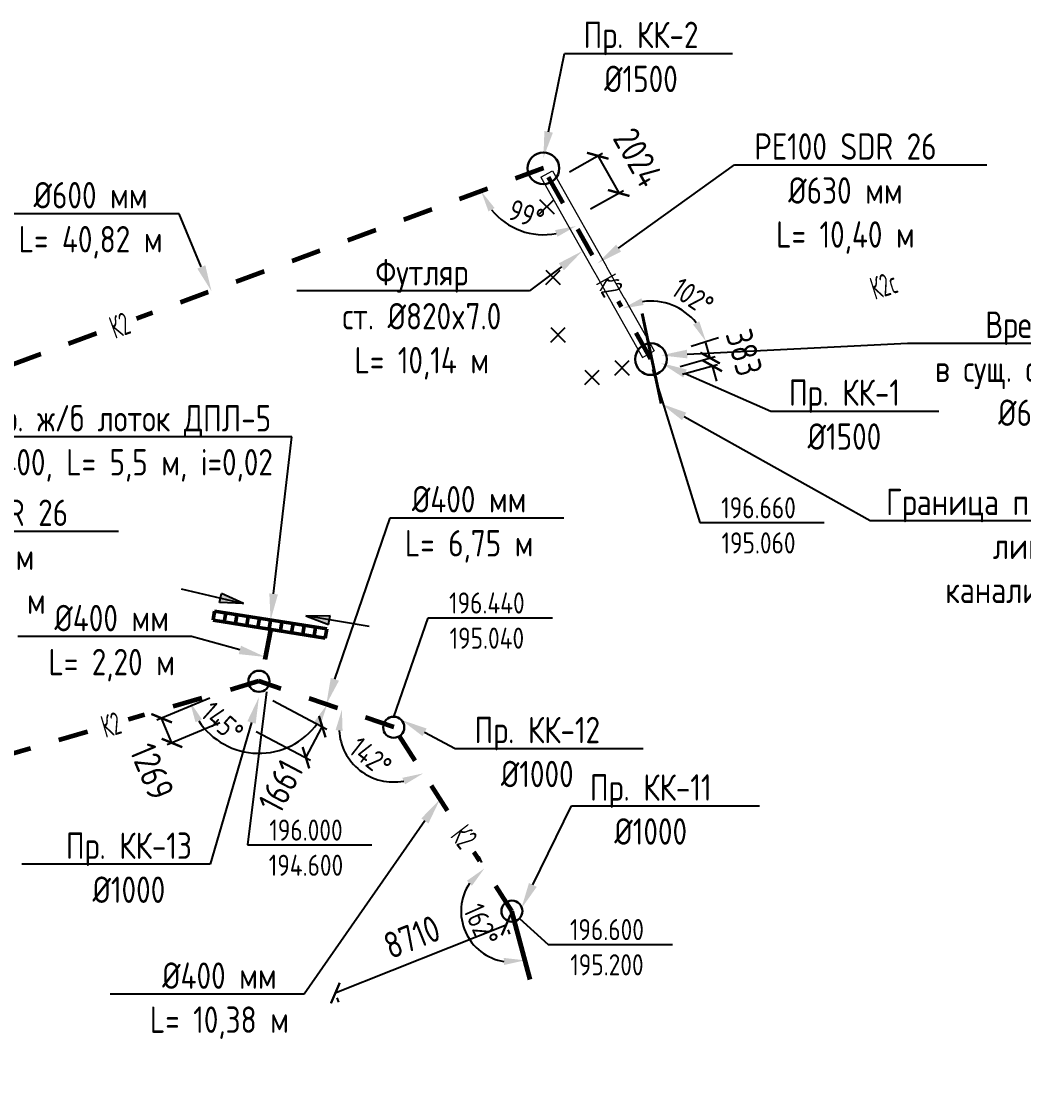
# Model space of a CAD drawing. Header units: millimetres. Extents: x 39361852 to 44659708, y 23030680 to 23754735.
# Drawn here: x 41971735 to 42019216, y 23563158 to 23614124 of the extents above; entities that cross this region are included whole.
import ezdxf
from ezdxf import colors
from ezdxf.entities.mleader import LeaderData, LeaderLine
from ezdxf.math import Vec2, Vec3

# ---------------------------------------------------------------- set-up
doc = ezdxf.new("R2010")
doc.units = ezdxf.units.MM
doc.linetypes.add('Штриховая', pattern=[2822.222233, 1411.111116, -1411.111116])
for name, color, linetype, lineweight in [('В1', 140, 'Continuous', 40), ('ВК_Текст', 7, 'Continuous', 25), ('Колодца К2', 30, 'Continuous', 30), ('Лотки К2', 30, 'Continuous', 30), ('Труба К2', 7, 'Continuous', 60)]:
    doc.layers.add(name, color=color, linetype=linetype, lineweight=lineweight)
doc.layers.add('Выноски', color=7, linetype='Continuous')
doc.styles.add('GOST 2.304', font='GOST_0.TTF')
doc.styles.add('GOST_100', font='cs_gost2304.shx', dxfattribs={"width": 0.7, "height": 300})
doc.styles.get("Standard").update_dxf_attribs({"font": 'arial.ttf'})
doc.dimstyles.new('ISO-25', dxfattribs={"dimtxt": 2.5, "dimasz": 2.5, "dimexe": 1.25, "dimexo": 0.625, "dimtad": 1, "dimtxsty": 'Standard', "dimcen": 2.5, "dimadec": 0, "dimazin": 0, "dimtfac": 1, "dimtmove": 0, "dimatfit": 3, "dimfxl": 1, "dimarcsym": 0})
doc.dimstyles.new('STANDARD$0', dxfattribs={"dimscale": 100, "dimtxt": 2.5, "dimasz": 1, "dimexe": 0.5, "dimexo": 2, "dimgap": 1, "dimtad": 1, "dimdec": 0, "dimzin": 0, "dimdsep": 46, "dimtxsty": 'Standard', "dimblk1": 'OBLIQUE', "dimblk2": 'OBLIQUE', "dimsah": 1, "dimcen": 2, "dimadec": 0, "dimazin": 0, "dimtfac": 1, "dimtdec": 4, "dimtofl": 0, "dimtmove": 2, "dimatfit": 3, "dimldrblk": 'OBLIQUE', "dimfxl": 1, "dimtolj": 1, "dimtzin": 0, "dimarcsym": 0})

# ---------------------------------------------------------------- blocks, each defined once
blk = doc.blocks.new('_None')
blk = doc.blocks.new('*D12')
at = {"color": 0, "lineweight": -2, "transparency": 16777216}
for p, q in [((41993545, 23574294), (41993418, 23574580)), ((41995207, 23571109), (41995756, 23569049))]:
    blk.add_line(p, q, dxfattribs=at)
blk.add_arc((41994974, 23571981), 2410, 146.6886, 260.9826, dxfattribs=at)
at = {"color": 0, "transparency": 16777216}
for points in [[(41992843, 23573423), (41993077, 23573186), (41993671, 23574008)], [(41994588, 23569768), (41994605, 23569435), (41995595, 23569653)]]:
    blk.add_solid(points, dxfattribs=at)
at = {"color": 0, "transparency": 16777216, "insert": (41993514, 23571336), "char_height": 1000, "attachment_point": 5, "rotation": 293.8356, "style": 'GOST 2.304'}
blk.add_mtext('162°', dxfattribs=at)
blk = doc.blocks.new('*D13')
at = {"color": 0, "lineweight": -2, "transparency": 16777216}
blk.add_arc((41989373, 23580694), 2593, 183.4004, 280.5035, dxfattribs=at)
at = {"color": 0, "transparency": 16777216}
for points in [[(41986619, 23580562), (41986949, 23580518), (41986918, 23581531)], [(41989784, 23578299), (41989907, 23577989), (41990775, 23578512)]]:
    blk.add_solid(points, dxfattribs=at)
at = {"color": 0, "transparency": 16777216, "insert": (41988276, 23579292), "char_height": 1000, "attachment_point": 5, "rotation": 321.952, "style": 'GOST 2.304'}
blk.add_mtext('142°', dxfattribs=at)
blk = doc.blocks.new('*D14')
at = {"color": 0, "lineweight": -2, "transparency": 16777216}
blk.add_line((41979422, 23581795), (41979132, 23581680), dxfattribs=at)
blk.add_arc((41982986, 23582872), 3412, 213.2297, 324.3133, dxfattribs=at)
at = {"color": 0, "transparency": 16777216}
for points in [[(41979981, 23580932), (41980284, 23581072), (41979713, 23581910)], [(41985609, 23580958), (41985906, 23580805), (41986216, 23581771)]]:
    blk.add_solid(points, dxfattribs=at)
at = {"color": 0, "transparency": 16777216, "insert": (41981253, 23580935), "char_height": 1000, "attachment_point": 5, "rotation": 318.1681, "style": 'GOST 2.304'}
blk.add_mtext('145°', dxfattribs=at)
blk = doc.blocks.new('*D15')
at = {"color": 0, "lineweight": -2, "transparency": 16777216}
for start, end in [(14.7226, 104.9344), (133.6074, 162.2804), (317.3766, 346.0496)]:
    blk.add_arc((42010481, 23513843), 2019, start, end, dxfattribs=at)
at = {"color": 0, "transparency": 16777216}
for points in [[(42009007, 23515450), (42009169, 23515160), (42009960, 23515794)], [(42012274, 23513355), (42012607, 23513357), (42012434, 23514356)]]:
    blk.add_solid(points, dxfattribs=at)
at = {"color": 0, "transparency": 16777216, "insert": (42011904, 23516292), "char_height": 1000, "attachment_point": 5, "rotation": 329.8285, "style": 'GOST 2.304'}
blk.add_mtext('90°', dxfattribs=at)
blk = doc.blocks.new('*D16')
at = {"color": 0, "lineweight": -2, "transparency": 16777216}
blk.add_arc((41996467, 23607173), 3146, 218.5859, 281.1543, dxfattribs=at)
at = {"color": 0, "transparency": 16777216}
for points in [[(41993863, 23605129), (41994153, 23605293), (41993517, 23606082)], [(41997018, 23604243), (41997134, 23603930), (41998014, 23604434)]]:
    blk.add_solid(points, dxfattribs=at)
at = {"color": 0, "transparency": 16777216, "insert": (41995665, 23604983), "char_height": 1000, "attachment_point": 5, "rotation": 339.8701, "style": 'GOST 2.304'}
blk.add_mtext('99°', dxfattribs=at)
blk = doc.blocks.new('_ArchTick')
at = {"color": 0, "linetype": 'ByBlock', "const_width": 0.15}
blk.add_lwpolyline([(-0.5, -0.5), (0.5, 0.5)], dxfattribs=at)
blk = doc.blocks.new('*D19')
at = {"color": 0, "lineweight": -2, "transparency": 16777216}
for p, q in [((41994698, 23571326), (41986606, 23568103)), ((41994869, 23570897), (41994790, 23571094)), ((41986777, 23567674), (41986699, 23567870))]:
    blk.add_line(p, q, dxfattribs=at)
at = {"color": 0, "lineweight": -2, "transparency": 16777216, "xscale": 750.0000000000001, "yscale": 750.0000000000001, "zscale": 750.0000000000001}
for p, rotation in [((41994698, 23571326), 21.72009858707675), ((41986606, 23568103), 201.7200985870768)]:
    blk.add_blockref('_ArchTick', p, dxfattribs=dict(at, rotation=rotation))
at = {"color": 0, "transparency": 16777216, "insert": (41990236, 23570760), "char_height": 1250, "attachment_point": 5, "rotation": 21.7201, "style": 'GOST 2.304'}
blk.add_mtext('\\A1;8710', dxfattribs=at)
blk = doc.blocks.new('_Oblique')
at = {"color": 0, "linetype": 'ByBlock', "lineweight": -2}
blk.add_line((-0.5, -0.5), (0.5, 0.5), dxfattribs=at)
blk = doc.blocks.new('*D20')
at = {"color": 0, "lineweight": -2, "transparency": 16777216}
for p, q in [((41983637, 23581963), (41986209, 23580605)), ((41985212, 23579253), (41985987, 23580722)), ((41982862, 23580494), (41985433, 23579137))]:
    blk.add_line(p, q, dxfattribs=at)
at = {"color": 0, "lineweight": -2, "transparency": 16777216, "xscale": 750.0000000000001, "yscale": 750.0000000000001, "zscale": 750.0000000000001}
for p, rotation in [((41985987, 23580722), 62.1636806041117), ((41985212, 23579253), 242.1636806041117)]:
    blk.add_blockref('_ArchTick', p, dxfattribs=dict(at, rotation=rotation))
at = {"color": 0, "transparency": 16777216, "insert": (41984015, 23577897), "char_height": 1250, "attachment_point": 5, "rotation": 62.1637, "style": 'GOST 2.304'}
blk.add_mtext('\\A1;1661', dxfattribs=at)
blk = doc.blocks.new('*D22')
at = {"color": 0, "lineweight": -2, "transparency": 16777216}
for p, q in [((41980652, 23582072), (41978145, 23581026)), ((41978865, 23579951), (41978376, 23581122)), ((41981140, 23580901), (41978634, 23579855))]:
    blk.add_line(p, q, dxfattribs=at)
at = {"color": 0, "lineweight": -2, "transparency": 16777216, "xscale": 750.0000000000001, "yscale": 750.0000000000001, "zscale": 750.0000000000001}
for p, rotation in [((41978376, 23581122), 112.6541130572942), ((41978865, 23579951), 292.6541130572942)]:
    blk.add_blockref('_ArchTick', p, dxfattribs=dict(at, rotation=rotation))
at = {"color": 0, "transparency": 16777216, "insert": (41977922, 23578600), "char_height": 1250, "attachment_point": 5, "rotation": 292.6541, "style": 'GOST 2.304'}
blk.add_mtext('\\A1;1269', dxfattribs=at)
blk = doc.blocks.new('*D23')
at = {"color": 0, "lineweight": -2, "transparency": 16777216}
for p, q in [((42004365, 23598185), (42004161, 23598907)), ((42002954, 23597786), (42004606, 23598253)), ((42003058, 23597418), (42004710, 23597885)), ((42004469, 23597817), (42004673, 23597095))]:
    blk.add_line(p, q, dxfattribs=at)
at = {"color": 0, "lineweight": -2, "transparency": 16777216, "xscale": 750.0000000000001, "yscale": 750.0000000000001, "zscale": 750.0000000000001}
for p, rotation in [((42004365, 23598185), 285.7776046112206), ((42004469, 23597817), 105.7776046112206)]:
    blk.add_blockref('_ArchTick', p, dxfattribs=dict(at, rotation=rotation))
at = {"color": 0, "transparency": 16777216, "insert": (42005981, 23598443), "char_height": 1250, "attachment_point": 5, "rotation": 285.7776, "style": 'GOST 2.304'}
blk.add_mtext('\\A1;383', dxfattribs=at)
blk = doc.blocks.new('*U5')
at = {"color": 255}
blk.add_wipeout([(-200, 125), (200, 125), (200, -125), (-200, -125)], dxfattribs=at)
at = {"layer": 'ВК_Текст', "insert": (0, 0), "char_height": 250, "attachment_point": 5, "style": 'GOST_100'}
blk.add_mtext('К2', dxfattribs=at)
blk = doc.blocks.new('*D24')
at = {"color": 0, "lineweight": -2, "transparency": 16777216}
blk.add_line((42003466, 23598743), (42004769, 23599150), dxfattribs=at)
blk.add_arc((42001562, 23598148), 2735, 38.4207, 98.3809, dxfattribs=at)
at = {"color": 0, "transparency": 16777216}
for points in [[(42001217, 23600697), (42001109, 23601012), (42000217, 23600530)], [(42003852, 23599926), (42003558, 23599770), (42004173, 23598964)]]:
    blk.add_solid(points, dxfattribs=at)
at = {"color": 0, "transparency": 16777216, "insert": (42003549, 23601088), "char_height": 1000, "attachment_point": 5, "rotation": 325.943, "style": 'GOST 2.304'}
blk.add_mtext('102°', dxfattribs=at)
blk = doc.blocks.new('*D31')
at = {"color": 0, "lineweight": -2, "transparency": 16777216}
for p, q in [((41997707, 23607011), (41999259, 23607888)), ((41999041, 23607765), (42000036, 23606002)), ((41998702, 23605249), (42000254, 23606125))]:
    blk.add_line(p, q, dxfattribs=at)
at = {"color": 0, "lineweight": -2, "transparency": 16777216, "xscale": 750.0000000000001, "yscale": 750.0000000000001, "zscale": 750.0000000000001}
for p, rotation in [((41999041, 23607765), 119.4454650584662), ((42000036, 23606002), 299.4454650584663)]:
    blk.add_blockref('_ArchTick', p, dxfattribs=dict(at, rotation=rotation))
at = {"color": 0, "transparency": 16777216, "insert": (42000955, 23607683), "char_height": 1250, "attachment_point": 5, "rotation": 299.4455, "style": 'GOST 2.304'}
blk.add_mtext('\\A1;2024', dxfattribs=at)
blk = doc.blocks.new('hdsgth')
at = {"color": 255}
blk.add_wipeout([(-1038, 533), (1038, 533), (1038, -533), (-1038, -533)], dxfattribs=at)
at = {"layer": 'ВК_Текст', "insert": (51, 25), "char_height": 1066.7, "attachment_point": 5, "rotation": 359.9913, "style": 'GOST_100'}
blk.add_mtext('К2c', dxfattribs=at)
blk = doc.blocks.new('павыр')
h = blk.add_hatch(color=256)
h.dxf.hatch_style = 1
h.paths.add_polyline_path([(0, 0), (-881, 732), (-985, 542)])
h.paths.add_polyline_path([(-985, 542), (-1090, 352), (0, 0)])
for p, q in [((-2662, 1465), (0, 0)), ((-1090, 352), (-881, 732)), ((0, 0), (-881, 732)), ((0, 0), (-1090, 352))]:
    blk.add_line(p, q)

msp = doc.modelspace()

# ---------------------------------------------------------------- linework, layer by layer
at = {"color": 6, "lineweight": 20}
for p, q in [((41996347.5762, 23606745.4075), (41996895.1846, 23607054.5417)), ((42001162.1422, 23598216.7602), (42001709.7506, 23598525.8945))]:
    msp.add_line(p, q, dxfattribs=at)
for p, q in [((41996285.2322, 23605691.919), (41996970.4302, 23605006.721)), ((41996285.2322, 23605006.721), (41996970.4302, 23605691.919)), ((41996579.7006, 23602347.2008), (41997264.8986, 23601662.0027)), ((41996579.7006, 23601662.0027), (41997264.8986, 23602347.2008)), ((41996819.4849, 23599623.6128), (41997504.6829, 23598938.4148)), ((41996819.4849, 23598938.4148), (41997504.6829, 23599623.6128)), ((41999846.4242, 23598063.2563), (42000531.6222, 23597378.0582)), ((41999846.4242, 23597378.0582), (42000531.6222, 23598063.2563)), ((41998430.3556, 23597615.8699), (41999115.5536, 23596930.6719)), ((41998430.3556, 23596930.6719), (41999115.5536, 23597615.8699))]:
    msp.add_line(p, q)
at = {"layer": 'Колодца К2'}
for centre, radius in [((41996467.2787, 23607172.9542), 750), ((42001563.5835, 23598130.2055), 750), ((41982986.4423, 23582871.9196), 500), ((41989372.6862, 23580693.7756), 500), ((41994973.8699, 23571981.3491), 500)]:
    msp.add_circle(centre, radius, dxfattribs=at)
at = {"layer": 'Лотки К2', "lineweight": 50}
for p, q in [((41980878.5456, 23586192.1535, 379440.185), (41980810.7031, 23585764.1038, 157896.4542)), ((41980878.5456, 23586192.1535, 379440.185), (41986198.9917, 23585348.9048, 116156.8429)), ((41980810.7031, 23585764.1038, 157896.4542), (41986131.1492, 23584920.8551, -105386.8878)), ((41981410.5902, 23586107.8286, 353111.8507), (41981342.7477, 23585679.7789, 131568.12)), ((41981942.6348, 23586023.5037, 326783.5165), (41981874.7923, 23585595.4541, 105239.7858)), ((41982474.6794, 23585939.1789, 300455.1823), (41982406.8369, 23585511.1292, 78911.4516)), ((41983006.724, 23585854.854, 274126.8481), (41982938.8815, 23585426.8043, 52583.1174)), ((41983538.7686, 23585770.5291, 247798.5139), (41983470.9261, 23585342.4794, 26254.7832)), ((41984070.8132, 23585686.2043, 221470.1797), (41984002.9708, 23585258.1546, -73.551)), ((41984602.8579, 23585601.8794, 195141.8455), (41984535.0154, 23585173.8297, -26401.8852)), ((41985134.9025, 23585517.5545, 168813.5113), (41985067.06, 23585089.5048, -52730.2194)), ((41985666.9471, 23585433.2297, 142485.1771), (41985599.1046, 23585005.18, -79058.5536)), ((41986198.9917, 23585348.9048, 116156.8429), (41986131.1492, 23584920.8551, -105386.8878))]:
    msp.add_line(p, q, dxfattribs=at)
at = {"layer": 'Труба К2', "linetype": 'Штриховая'}
for p, q in [((41983540.5756, 23585292.3321), (41983150.6778, 23583344.1766)), ((41982986.4423, 23582871.9196), (41966552.0138, 23578042.5106)), ((41989372.6862, 23580693.7756), (41982986.4423, 23582871.9196)), ((41994973.8699, 23571981.3491), (41989372.6862, 23580693.7756))]:
    msp.add_line(p, q, dxfattribs=at)
at = {"layer": 'Труба К2', "linetype": 'Штриховая', "ltscale": 5}
msp.add_line((42010381.5922, 23514214.5946, 236376.3793), (41994973.8699, 23571981.3491), dxfattribs=at)
at = {"layer": 'Труба К2', "linetype": 'Штриховая'}
msp.add_lwpolyline([(42001561.6526, 23598148.6481), (41996467.2787, 23607172.9542), (41960954.8466, 23594040.2428), (41958160.3025, 23593091.0027), (41923627.7974, 23575116.9816), (41883027.3217, 23547746.7495), (41867154.5004, 23542174.091)], dxfattribs=at)

# ---------------------------------------------------------------- block references
at = {"rotation": 15.68269094319412}
msp.add_blockref('павыр', (41982254.6364, 23586557.4356), dxfattribs=at)
at = {"xscale": -1, "rotation": 321.6823612903709}
msp.add_blockref('павыр', (41985214.3517, 23585965.0874), dxfattribs=at)

# ---------------------------------------------------------------- dimensions: what is measured, and where the dimension line sits
for p1, p2, distance, picture, middle in [((41996835.9749, 23606519.8362), (41997831.035, 23604757.161), 2532.2481, '*D31', (42000954.5144, 23607682.6199)), ((41994498.5191, 23571826.2956), (41986407.074, 23568603.0301), 538.6466, '*D19', (41990235.6379, 23570759.8018))]:
    dim = msp.add_aligned_dim(p1=p1, p2=p2, distance=distance, dimstyle='STANDARD$0', override={"dimscale": 500, "dimasz": 1.5, "dimtxsty": 'GOST 2.304', "dimblk1": 'ArchTick', "dimblk2": 'ArchTick'})
    dim.commit()
    dim.dimension.update_dxf_attribs({"geometry": picture, "text_midpoint": middle})
dim = msp.add_angular_dim_2l(base=(41984314.2638, 23579729.0445), line1=((41982986.4423, 23582871.9196), (41979712.9947, 23581909.9867)), line2=((41982986.4423, 23582871.9196), (41986215.6436, 23581770.5421)), dimstyle='ISO-25', override={"dimscale": 500, "dimtxt": 2, "dimasz": 2, "dimtxsty": 'GOST 2.304'})
dim.commit()
dim.dimension.update_dxf_attribs({"geometry": '*D14', "text_midpoint": (41980710.914, 23580329.7267), "dimtype": 162})
for base, p1, p2, angle, picture, middle in [((41978376.2105, 23581122.1526), (41982063.2855, 23581285.6721), (41981574.4174, 23582456.983), 112.65411306, '*D22', (41977922.4796, 23578599.9291)), ((41985987.4713, 23580721.796), (41981977.5576, 23580961.3362), (41982752.9686, 23582429.777), 62.1636806, '*D20', (41984014.7885, 23577897.1866))]:
    dim = msp.add_linear_dim(base=base, p1=p1, p2=p2, angle=angle, dimstyle='STANDARD$0', override={"dimscale": 500, "dimasz": 1.5, "dimtxsty": 'GOST 2.304', "dimblk1": 'ArchTick', "dimblk2": 'ArchTick'})
    dim.commit()
    dim.dimension.update_dxf_attribs({"geometry": picture, "text_midpoint": middle, "dimtype": 161})
for base, line1, line2, picture, middle in [((41987090.5973, 23579462.0663), ((41989372.6862, 23580693.7756), (41986918.2511, 23581530.9051)), ((41989372.6862, 23580693.7756), (41990775.0753, 23578512.4131)), '*D13', (41988275.6006, 23579291.994)), ((41992567.9888, 23572115.746), ((41994973.8699, 23571981.3491), (41993670.7875, 23574008.2439)), ((41994973.8699, 23571981.3491), (41995126.1419, 23571410.45, 2336.068)), '*D12', (41993513.6133, 23571336.2146)), ((42011913.686, 23515265.6304), ((42010381.5922, 23514214.5946, 236376.3793), (41994973.8699, 23571981.3491)), ((42010964.2981, 23513970.0347, 237897.0551), (42012996.093, 23514503.9232, 110624.7633)), '*D15', (42011904.2837, 23516291.7049))]:
    dim = msp.add_angular_dim_2l(base=base, line1=line1, line2=line2, dimstyle='ISO-25', override={"dimscale": 500, "dimtxt": 2, "dimasz": 2, "dimtxsty": 'GOST 2.304'})
    dim.commit()
    dim.dimension.update_dxf_attribs({"geometry": picture, "text_midpoint": middle})

# ---------------------------------------------------------------- leaders
at = {"layer": 'Выноски', "color": 0, "lineweight": -2}
ml = msp.add_multileader_mtext('Standard', dxfattribs=at)
ml.set_content('{\\C0;Пр. КК-2\\P%%C1500}', color=5, style='GOST 2.304')
ml.set_leader_properties(lineweight=-3)
ml.build(insert=Vec2(0, 0))
ml.multileader.update_dxf_attribs({"text_left_attachment_type": 6, "text_right_attachment_type": 6, "dogleg_length": 1, "arrow_head_size": 1250, "scale": 500})
ctx = ml.context
ctx.base_point, ctx.scale, ctx.char_height, ctx.arrow_head_size, ctx.landing_gap_size, ctx.plane_origin = Vec3(41997563.5525, 23612615.5929), 500, 1250, 1250, 900, Vec3(41993049.4174, 23604746.1275)
ctx.left_attachment, ctx.right_attachment, ctx.text_align_type = 6, 6, 1
notes = []
notes.append((ctx, [(0, (1, 1, 0), (41997463.7048, 23612615.5929), (1, 0), 99.8478, [(1, [(41996467.2787, 23607672.9542)], 0, [])])]))
ctx.mtext.insert, ctx.mtext.alignment, ctx.mtext.flow_direction = Vec3(42001089.0886, 23614115.5929), 2, 5
ml = msp.add_multileader_mtext('Standard', dxfattribs=at)
ml.set_content('{\\C0;PE100 SDR 26\\P%%C630 мм\\PL= 10,40 м}', color=5, style='GOST 2.304')
ml.set_leader_properties(lineweight=-3)
ml.build(insert=Vec2(0, 0))
ml.multileader.update_dxf_attribs({"text_left_attachment_type": 6, "text_right_attachment_type": 6, "dogleg_length": 1, "arrow_head_size": 1250, "scale": 500})
ctx = ml.context
ctx.base_point, ctx.scale, ctx.char_height, ctx.arrow_head_size, ctx.landing_gap_size, ctx.plane_origin = Vec3(42005618.8348, 23607328.3597), 500, 1250, 1250, 900, Vec3(42000693.4467, 23585545.5092)
ctx.left_attachment, ctx.right_attachment, ctx.text_align_type = 6, 6, 1
notes.append((ctx, [(0, (1, 1, 0), (42005518.987, 23607328.3597), (1, 0), 99.8478, [(1, [(41999014.4657, 23602660.8012)], 0, [])])]))
ctx.mtext.insert, ctx.mtext.width, ctx.mtext.alignment, ctx.mtext.flow_direction = Vec3(42010779.9141, 23608828.3597), 10595.712352, 2, 5
ml = msp.add_multileader_mtext('Standard', dxfattribs=at)
ml.set_content('{\\C0;%%C600 мм\\PL= 40,82 м}', color=5, style='GOST 2.304')
ml.set_leader_properties(lineweight=-3)
ml.build(insert=Vec2(0, 0))
ml.multileader.update_dxf_attribs({"text_left_attachment_type": 6, "text_right_attachment_type": 6, "dogleg_length": 1, "arrow_head_size": 1250, "scale": 500})
ctx = ml.context
ctx.base_point, ctx.scale, ctx.char_height, ctx.arrow_head_size, ctx.landing_gap_size, ctx.plane_origin = Vec3(41970920.5795, 23605020.9693), 500, 1250, 1250, 900, Vec3(41968235.1776, 23585190.5943)
ctx.left_attachment, ctx.right_attachment, ctx.text_align_type = 6, 6, 1
notes.append((ctx, [(1, (1, 1, 0), (41979198.1971, 23605020.9693), (-1, 0), 99.8478, [(1, [(41980738.9911, 23601345.129)], 0, [])])]))
ctx.mtext.insert, ctx.mtext.alignment, ctx.mtext.flow_direction = Vec3(41975009.4644, 23606520.9693), 2, 5
ml = msp.add_multileader_mtext('Standard', dxfattribs=at)
ml.set_content('{\\C0;Футляр\\Pст. %%C820x7.0\\PL= 10,14 м}', color=5, style='GOST 2.304')
ml.set_leader_properties(lineweight=-3)
ml.build(insert=Vec2(0, 0))
ml.multileader.update_dxf_attribs({"text_left_attachment_type": 6, "text_right_attachment_type": 6, "dogleg_length": 1, "arrow_head_size": 1250, "scale": 500})
ctx = ml.context
ctx.base_point, ctx.scale, ctx.char_height, ctx.arrow_head_size, ctx.landing_gap_size, ctx.plane_origin = Vec3(41985708.5748, 23601371.6085), 500, 1250, 1250, 900, Vec3(41954284.199, 23582990.9689)
ctx.left_attachment, ctx.right_attachment, ctx.text_align_type = 6, 6, 1
notes.append((ctx, [(1, (1, 1, 0), (41995801.775, 23601371.6085), (-1, 0), 99.8478, [(1, [(41998317.2467, 23603256.282)], 0, [])])]))
ctx.mtext.insert, ctx.mtext.alignment, ctx.mtext.flow_direction = Vec3(41990705.251, 23602871.6085), 2, 5
ml = msp.add_multileader_mtext('Standard', dxfattribs=at)
ml.set_content('{\\C0;Пр. КК-1\\P%%C1500}', color=5, style='GOST 2.304')
ml.set_leader_properties(lineweight=-3)
ml.build(insert=Vec2(0, 0))
ml.multileader.update_dxf_attribs({"text_left_attachment_type": 6, "text_right_attachment_type": 6, "dogleg_length": 1, "arrow_head_size": 1250, "scale": 500})
ctx = ml.context
ctx.base_point, ctx.scale, ctx.char_height, ctx.arrow_head_size, ctx.landing_gap_size, ctx.plane_origin = Vec3(42007341.8016, 23595672.1537), 500, 1250, 1250, 900, Vec3(42005530.3251, 23588215.65)
ctx.left_attachment, ctx.right_attachment, ctx.text_align_type = 6, 6, 1
notes.append((ctx, [(0, (1, 1, 0), (42007241.9538, 23595672.1537), (1, 0), 99.8478, [(1, [(42002031.1355, 23597953.0187)], 0, [])])]))
ctx.mtext.insert, ctx.mtext.alignment, ctx.mtext.flow_direction = Vec3(42010729.7394, 23597172.1537), 2, 5
ml = msp.add_multileader_mtext('Standard', dxfattribs=at)
ml.set_content('{\\C0;Пр. ж/б лоток ДПЛ-5\\P%%C400, L= 5,5 м, i=0,02}', color=5, style='GOST 2.304')
ml.set_leader_properties(lineweight=-3)
ml.build(insert=Vec2(0, 0))
ml.multileader.update_dxf_attribs({"text_left_attachment_type": 6, "text_right_attachment_type": 6, "dogleg_length": 1, "arrow_head_size": 1250, "scale": 500})
ctx = ml.context
ctx.base_point, ctx.scale, ctx.char_height, ctx.arrow_head_size, ctx.landing_gap_size, ctx.plane_origin = Vec3(41969061.2663, 23594454.0759), 500, 1250, 1250, 900, Vec3(41967717.8092, 23574614.9702)
ctx.left_attachment, ctx.right_attachment, ctx.text_align_type = 6, 6, 1
notes.append((ctx, [(1, (1, 1, 0), (41984548.4979, 23594454.0759), (-1, 0), 99.8478, [(1, [(41983538.7686, 23585770.5291)], 0, [])])]))
ctx.mtext.insert, ctx.mtext.alignment, ctx.mtext.flow_direction = Vec3(41976754.9582, 23595954.0759), 2, 5
ml = msp.add_multileader_mtext('Standard', dxfattribs=at)
ml.set_content('{\\C0;%%C400 мм\\PL= 6,75 м}', color=5, style='GOST 2.304')
ml.set_leader_properties(lineweight=-3)
ml.build(insert=Vec2(0, 0))
ml.multileader.update_dxf_attribs({"text_left_attachment_type": 6, "text_right_attachment_type": 6, "dogleg_length": 1, "arrow_head_size": 1250, "scale": 500})
ctx = ml.context
ctx.base_point, ctx.scale, ctx.char_height, ctx.arrow_head_size, ctx.landing_gap_size, ctx.plane_origin = Vec3(41989306.4862, 23590618.7884), 500, 1250, 1250, 900, Vec3(41986353.0357, 23570788.4135)
ctx.left_attachment, ctx.right_attachment, ctx.text_align_type = 6, 6, 1
notes.append((ctx, [(0, (1, 1, 0), (41989206.6384, 23590618.7884), (1, 0), 99.8478, [(1, [(41986179.5642, 23581782.8476)], 0, [])])]))
ctx.mtext.insert, ctx.mtext.alignment, ctx.mtext.flow_direction = Vec3(41992948.6234, 23592118.7884), 2, 5
ml = msp.add_multileader_mtext('Standard', dxfattribs=at)
ml.set_content('{\\C0;PE100 SDR 26\\P%%C400 мм\\PL= 17,20 м}', color=5, style='GOST 2.304')
ml.set_leader_properties(lineweight=-3)
ml.build(insert=Vec2(0, 0))
ml.multileader.update_dxf_attribs({"text_left_attachment_type": 6, "text_right_attachment_type": 6, "dogleg_length": 1, "arrow_head_size": 1250, "scale": 500})
ctx = ml.context
ctx.base_point, ctx.scale, ctx.char_height, ctx.arrow_head_size, ctx.landing_gap_size, ctx.plane_origin = Vec3(41964466.422, 23589980.8204), 500, 1250, 1250, 900, Vec3(41977601.9559, 23582245.977)
ctx.left_attachment, ctx.right_attachment, ctx.text_align_type = 6, 6, 1
notes.append((ctx, [(0, (1, 1, 0), (41964366.5742, 23589980.8204), (1, 0), 99.8478, [(1, [(41960948.4628, 23587775.7834)], 0, [])])]))
ctx.mtext.insert, ctx.mtext.alignment, ctx.mtext.flow_direction = Vec3(41969627.5013, 23591480.8204), 2, 5
ml = msp.add_multileader_mtext('Standard', dxfattribs=at)
ml.set_content('{\\C0;%%C400 мм\\PL= 2,20 м}', color=5, style='GOST 2.304')
ml.set_leader_properties(lineweight=-3)
ml.build(insert=Vec2(0, 0))
ml.multileader.update_dxf_attribs({"text_left_attachment_type": 6, "text_right_attachment_type": 6, "dogleg_length": 1, "arrow_head_size": 1250, "scale": 500})
ctx = ml.context
ctx.base_point, ctx.scale, ctx.char_height, ctx.arrow_head_size, ctx.landing_gap_size, ctx.plane_origin = Vec3(41972321.8253, 23584990.4084), 500, 1250, 1250, 900, Vec3(41969457.7243, 23565160.0335)
ctx.left_attachment, ctx.right_attachment, ctx.text_align_type = 6, 6, 1
notes.append((ctx, [(1, (1, 1, 0), (41979795.297, 23584990.4084), (-1, 0), 99.8478, [(1, [(41983286.69, 23584023.7726)], 0, [])])]))
ctx.mtext.insert, ctx.mtext.alignment, ctx.mtext.flow_direction = Vec3(41976008.6373, 23586490.4084), 2, 5
ml = msp.add_multileader_mtext('Standard', dxfattribs=at)
ml.set_content('{\\C0;Пр. КК-13\\P%%C1000}', color=5, style='GOST 2.304')
ml.set_leader_properties(lineweight=-3)
ml.build(insert=Vec2(0, 0))
ml.multileader.update_dxf_attribs({"text_left_attachment_type": 6, "text_right_attachment_type": 6, "dogleg_length": 1, "arrow_head_size": 1250, "scale": 500})
ctx = ml.context
ctx.base_point, ctx.scale, ctx.char_height, ctx.arrow_head_size, ctx.landing_gap_size, ctx.plane_origin = Vec3(41973077.8981, 23574208.0146), 500, 1250, 1250, 900, Vec3(41962291.1963, 23575906.2228)
ctx.left_attachment, ctx.right_attachment, ctx.text_align_type = 6, 6, 1
notes.append((ctx, [(1, (1, 1, 0), (41980668.4178, 23574208.0146), (-1, 0), 99.8478, [(1, [(41982986.4423, 23582121.9196)], 0, [])])]))
ctx.mtext.insert, ctx.mtext.alignment, ctx.mtext.flow_direction = Vec3(41976823.2341, 23575708.0146), 2, 5
ml = msp.add_multileader_mtext('Standard', dxfattribs=at)
ml.set_content('{\\C0;Пр. КК-12\\P%%C1000}', color=5, style='GOST 2.304')
ml.set_leader_properties(lineweight=-3)
ml.build(insert=Vec2(0, 0))
ml.multileader.update_dxf_attribs({"text_left_attachment_type": 6, "text_right_attachment_type": 6, "dogleg_length": 1, "arrow_head_size": 1250, "scale": 500})
ctx = ml.context
ctx.base_point, ctx.scale, ctx.char_height, ctx.arrow_head_size, ctx.landing_gap_size, ctx.plane_origin = Vec3(41992381.4613, 23579688.6462), 500, 1250, 1250, 900, Vec3(41957558.2332, 23561094.57)
ctx.left_attachment, ctx.right_attachment, ctx.text_align_type = 6, 6, 1
notes.append((ctx, [(0, (1, 1, 0), (41992281.6136, 23579688.6462), (1, 0), 99.8478, [(1, [(41989732.5918, 23581040.8605)], 0, [])])]))
ctx.mtext.insert, ctx.mtext.alignment, ctx.mtext.flow_direction = Vec3(41996175.046, 23581188.6462), 2, 5
ml = msp.add_multileader_mtext('Standard', dxfattribs=at)
ml.set_content('{\\C0;Пр. КК-11\\P%%C1000}', color=5, style='GOST 2.304')
ml.set_leader_properties(lineweight=-3)
ml.build(insert=Vec2(0, 0))
ml.multileader.update_dxf_attribs({"text_left_attachment_type": 6, "text_right_attachment_type": 6, "dogleg_length": 1, "arrow_head_size": 1250, "scale": 500})
ctx = ml.context
ctx.base_point, ctx.scale, ctx.char_height, ctx.arrow_head_size, ctx.landing_gap_size, ctx.plane_origin = Vec3(41997894.8625, 23576965.8308), 500, 1250, 1250, 900, Vec3(41991455.4857, 23559884.1273)
ctx.left_attachment, ctx.right_attachment, ctx.text_align_type = 6, 6, 1
notes.append((ctx, [(0, (1, 1, 0), (41997795.0147, 23576965.8308), (1, 0), 99.8478, [(1, [(41995418.3418, 23572104.3612)], 0, [])])]))
ctx.mtext.insert, ctx.mtext.alignment, ctx.mtext.flow_direction = Vec3(42001550.8489, 23578465.8308), 2, 5
ml = msp.add_multileader_mtext('Standard', dxfattribs=at)
ml.set_content('{\\C0;%%C400 мм\\PL= 10,38 м}', color=5, style='GOST 2.304')
ml.set_leader_properties(lineweight=-3)
ml.build(insert=Vec2(0, 0))
ml.multileader.update_dxf_attribs({"text_left_attachment_type": 6, "text_right_attachment_type": 6, "dogleg_length": 1, "arrow_head_size": 1250, "scale": 500})
ctx = ml.context
ctx.base_point, ctx.scale, ctx.char_height, ctx.arrow_head_size, ctx.landing_gap_size, ctx.plane_origin = Vec3(41977203.1091, 23568053.0657), 500, 1250, 1250, 900, Vec3(41987602.4936, 23565062.9376)
ctx.left_attachment, ctx.right_attachment, ctx.text_align_type = 6, 6, 1
notes.append((ctx, [(1, (1, 1, 0), (41985123.3285, 23568053.0657), (-1, 0), 99.8478, [(1, [(41991565.3497, 23577283.1715)], 0, [])])]))
ctx.mtext.insert, ctx.mtext.alignment, ctx.mtext.flow_direction = Vec3(41981113.2949, 23569553.0657), 2, 5
for ctx, leaders in notes:
    for number, flags, end, landing, length, lines in leaders:
        leader = LeaderData()
        leader.index, (leader.has_last_leader_line, leader.has_dogleg_vector, leader.attachment_direction) = number, flags
        leader.last_leader_point, leader.dogleg_vector, leader.dogleg_length = Vec3(end), Vec3(landing), length
        for number, points, colour, breaks in lines:
            line = LeaderLine()
            line.index, line.vertices, line.color, line.breaks = number, Vec3.list(points), colors.encode_raw_color(colour), breaks
            leader.lines.append(line)
        ctx.leaders.append(leader)

# ---------------------------------------------------------------- next in the draw order: block references
at = {"rotation": 17.47507423662985}
msp.add_blockref('hdsgth', (42012555.5635, 23601589.0887), dxfattribs=at)
at = {"layer": 'ВК_Текст', "xscale": 4.266666666666672, "yscale": 4.266666666666672, "zscale": 4.266666666666672}
for p, rotation in [((41975977.6902, 23580811.9828), 16.37591354485122), ((41992705.8867, 23575509.11), 307.4747580661435)]:
    msp.add_blockref('*U5', p, dxfattribs=dict(at, rotation=rotation))

# ---------------------------------------------------------------- next in the draw order: leaders
at = {"layer": 'В1', "color": 0, "linetype": 'ByBlock', "lineweight": -3}
ml = msp.add_multileader_mtext('Standard', dxfattribs=at)
ml.set_content('{\\C0;196.660\\P195.060}', color=5, style='GOST 2.304')
ml.set_leader_properties(lineweight=-3)
ml.set_arrow_properties(name='NONE')
ml.build(insert=Vec2(0, 0))
ml.multileader.update_dxf_attribs({"text_left_attachment_type": 6, "text_right_attachment_type": 6, "dogleg_length": 1, "arrow_head_size": 1000, "scale": 500})
ctx = ml.context
ctx.base_point, ctx.scale, ctx.char_height, ctx.arrow_head_size, ctx.landing_gap_size, ctx.plane_origin = Vec3(42003901.0711, 23590392.6056), 500, 1000, 1000, 900, Vec3(42010793.0893, 23568603.9378)
ctx.left_attachment, ctx.right_attachment, ctx.text_align_type = 6, 6, 1
notes = []
notes.append((ctx, [(0, (1, 1, 0), (42003880.9821, 23590392.6056), (1, 0), 20.0889, [(0, [(42001640.1671, 23597636.1053)], 0, [])])]))
ctx.mtext.insert, ctx.mtext.alignment, ctx.mtext.flow_direction = Vec3(42006659.5414, 23591592.6056), 2, 5
ctx.mtext.has_bg_fill, ctx.mtext.bg_color, ctx.mtext.bg_scale_factor, ctx.mtext.bg_transparency, ctx.mtext.use_window_bg_color = 1, -1027028792, 1.5, 0, 1
ml = msp.add_multileader_mtext('Standard', dxfattribs=at)
ml.set_content('{\\C0;196.440\\P195.040}', color=5, style='GOST 2.304')
ml.set_leader_properties(lineweight=-3)
ml.set_arrow_properties(name='NONE')
ml.build(insert=Vec2(0, 0))
ml.multileader.update_dxf_attribs({"text_left_attachment_type": 6, "text_right_attachment_type": 6, "dogleg_length": 1, "arrow_head_size": 1000, "scale": 500})
ctx = ml.context
ctx.base_point, ctx.scale, ctx.char_height, ctx.arrow_head_size, ctx.landing_gap_size, ctx.plane_origin = Vec3(41991028.5782, 23585880.7894), 500, 1000, 1000, 900, Vec3(41994996.6951, 23559992.265)
ctx.left_attachment, ctx.right_attachment, ctx.text_align_type = 6, 6, 1
notes.append((ctx, [(0, (1, 1, 0), (41991008.4893, 23585880.7894), (1, 0), 20.0889, [(0, [(41989372.6862, 23581193.7756)], 0, [])])]))
ctx.mtext.insert, ctx.mtext.alignment, ctx.mtext.flow_direction = Vec3(41993787.0485, 23587080.7894), 2, 5
ctx.mtext.has_bg_fill, ctx.mtext.bg_color, ctx.mtext.bg_scale_factor, ctx.mtext.bg_transparency, ctx.mtext.use_window_bg_color = 1, -1027028792, 1.5, 0, 1
ml = msp.add_multileader_mtext('Standard', dxfattribs=at)
ml.set_content('{\\C0;196.000\\P194.600}', color=5, style='GOST 2.304')
ml.set_leader_properties(lineweight=-3)
ml.set_arrow_properties(name='NONE')
ml.build(insert=Vec2(0, 0))
ml.multileader.update_dxf_attribs({"text_left_attachment_type": 6, "text_right_attachment_type": 6, "dogleg_length": 1, "arrow_head_size": 1000, "scale": 500})
ctx = ml.context
ctx.base_point, ctx.scale, ctx.char_height, ctx.arrow_head_size, ctx.landing_gap_size, ctx.plane_origin = Vec3(41982457.0569, 23575123.9523), 500, 1000, 1000, 900, Vec3(41988968.7708, 23561011.541)
ctx.left_attachment, ctx.right_attachment, ctx.text_align_type = 6, 6, 1
notes.append((ctx, [(0, (1, 1, 0), (41982436.968, 23575123.9523), (1, 0), 20.0889, [(0, [(41983344.7619, 23582371.9196)], 0, [])])]))
ctx.mtext.insert, ctx.mtext.alignment, ctx.mtext.flow_direction = Vec3(41985215.5272, 23576323.9523), 2, 5
ctx.mtext.has_bg_fill, ctx.mtext.bg_color, ctx.mtext.bg_scale_factor, ctx.mtext.bg_transparency, ctx.mtext.use_window_bg_color = 1, -1027028792, 1.5, 0, 1
ml = msp.add_multileader_mtext('Standard', dxfattribs=at)
ml.set_content('{\\C0;196.600\\P195.200}', color=5, style='GOST 2.304')
ml.set_leader_properties(lineweight=-3)
ml.set_arrow_properties(name='NONE')
ml.build(insert=Vec2(0, 0))
ml.multileader.update_dxf_attribs({"text_left_attachment_type": 6, "text_right_attachment_type": 6, "dogleg_length": 1, "arrow_head_size": 1000, "scale": 500})
ctx = ml.context
ctx.base_point, ctx.scale, ctx.char_height, ctx.arrow_head_size, ctx.landing_gap_size, ctx.plane_origin = Vec3(41996717.605, 23570409.1093), 500, 1000, 1000, 900, Vec3(42000963.7834, 23550439.0837)
ctx.left_attachment, ctx.right_attachment, ctx.text_align_type = 6, 6, 1
notes.append((ctx, [(0, (1, 1, 0), (41996697.5161, 23570409.1093), (1, 0), 20.0889, [(0, [(41995339.7744, 23571640.5942)], 0, [])])]))
ctx.mtext.insert, ctx.mtext.alignment, ctx.mtext.flow_direction = Vec3(41999476.0754, 23571609.1093), 2, 5
ctx.mtext.has_bg_fill, ctx.mtext.bg_color, ctx.mtext.bg_scale_factor, ctx.mtext.bg_transparency, ctx.mtext.use_window_bg_color = 1, -1027028792, 1.5, 0, 1
for ctx, leaders in notes:
    for number, flags, end, landing, length, lines in leaders:
        leader = LeaderData()
        leader.index, (leader.has_last_leader_line, leader.has_dogleg_vector, leader.attachment_direction) = number, flags
        leader.last_leader_point, leader.dogleg_vector, leader.dogleg_length = Vec3(end), Vec3(landing), length
        for number, points, colour, breaks in lines:
            line = LeaderLine()
            line.index, line.vertices, line.color, line.breaks = number, Vec3.list(points), colors.encode_raw_color(colour), breaks
            leader.lines.append(line)
        ctx.leaders.append(leader)

# ---------------------------------------------------------------- next in the draw order: linework, layer by layer
at = {"color": 240, "lineweight": 40, "true_color": 0xed1f24}
msp.add_line((42001140.5478, 23600286.2048), (42002044.3776, 23596026.1106), dxfattribs=at)

# ---------------------------------------------------------------- next in the draw order: dimensions: what is measured, and where the dimension line sits
dim = msp.add_angular_dim_2l(base=(41994589.268, 23604649.2797), line1=((42001561.6526, 23598148.6481), (41996467.2787, 23607172.9542)), line2=((41996467.2787, 23607172.9542), (41960954.8466, 23594040.2428)), dimstyle='ISO-25', override={"dimscale": 500, "dimtxt": 2, "dimasz": 2, "dimtxsty": 'GOST 2.304'})
dim.commit()
dim.dimension.update_dxf_attribs({"geometry": '*D16', "text_midpoint": (41995664.5304, 23604982.8857)})
dim = msp.add_aligned_dim(p1=(42001991.5694, 23597514.3093), p2=(42002095.6019, 23597146.117), distance=2466.4877, dimstyle='STANDARD$0', override={"dimscale": 500, "dimasz": 1.5, "dimtxsty": 'GOST 2.304', "dimblk1": 'ArchTick', "dimblk2": 'ArchTick'})
dim.commit()
dim.dimension.update_dxf_attribs({"geometry": '*D23', "text_midpoint": (42005981.3538, 23598442.827)})

# ---------------------------------------------------------------- next in the draw order: leaders
at = {"layer": 'Выноски', "color": 0, "lineweight": -2}
ml = msp.add_multileader_mtext('Standard', dxfattribs=at)
ml.set_content('{\\C0;Врезка\\Pв сущ. сеть К2 \\P%%C600 }', color=5, style='GOST 2.304')
ml.set_leader_properties(lineweight=-3)
ml.build(insert=Vec2(0, 0))
ml.multileader.update_dxf_attribs({"text_left_attachment_type": 6, "text_right_attachment_type": 6, "dogleg_length": 1, "arrow_head_size": 1250, "scale": 500})
ctx = ml.context
ctx.base_point, ctx.scale, ctx.char_height, ctx.arrow_head_size, ctx.landing_gap_size, ctx.plane_origin = Vec3(42013818.321, 23598887.1696), 500, 1250, 1250, 900, Vec3(42005530.3251, 23588573.8807)
ctx.left_attachment, ctx.right_attachment, ctx.text_align_type = 6, 6, 1
notes = []
notes.append((ctx, [(0, (1, 1, 0), (42013718.4732, 23598887.1696), (1, 0), 99.8478, [(1, [(42002031.1355, 23598311.2494)], 0, [])])]))
ctx.mtext.insert, ctx.mtext.alignment, ctx.mtext.flow_direction = Vec3(42019505.2223, 23600387.1696), 2, 5
ml = msp.add_multileader_mtext('Standard', dxfattribs=at)
ml.set_content('{\\C0;Граница проектирования\\Pливневой\\Pканализации К2}', color=5, style='GOST 2.304')
ml.set_leader_properties(lineweight=-3)
ml.build(insert=Vec2(0, 0))
ml.multileader.update_dxf_attribs({"text_left_attachment_type": 6, "text_right_attachment_type": 6, "dogleg_length": 1, "arrow_head_size": 1250, "scale": 500})
ctx = ml.context
ctx.base_point, ctx.scale, ctx.char_height, ctx.arrow_head_size, ctx.landing_gap_size, ctx.plane_origin = Vec3(42012047.3649, 23590492.5301), 500, 1250, 1250, 900, Vec3(42006104.2125, 23584610.9322)
ctx.left_attachment, ctx.right_attachment, ctx.text_align_type = 6, 6, 1
notes.append((ctx, [(0, (1, 1, 0), (42011947.5171, 23590492.5301), (1, 0), 99.8478, [(1, [(42002044.3776, 23596026.1106)], 0, [])])]))
ctx.mtext.insert, ctx.mtext.alignment, ctx.mtext.flow_direction = Vec3(42020796.2748, 23591992.5301), 2, 5
for ctx, leaders in notes:
    for number, flags, end, landing, length, lines in leaders:
        leader = LeaderData()
        leader.index, (leader.has_last_leader_line, leader.has_dogleg_vector, leader.attachment_direction) = number, flags
        leader.last_leader_point, leader.dogleg_vector, leader.dogleg_length = Vec3(end), Vec3(landing), length
        for number, points, colour, breaks in lines:
            line = LeaderLine()
            line.index, line.vertices, line.color, line.breaks = number, Vec3.list(points), colors.encode_raw_color(colour), breaks
            leader.lines.append(line)
        ctx.leaders.append(leader)

# ---------------------------------------------------------------- next in the draw order: block references
at = {"layer": 'ВК_Текст', "xscale": 4.266666666666672, "yscale": 4.266666666666672, "zscale": 4.266666666666672}
for p, rotation in [((41999604.3741, 23601623.6475), 299.445465058106), ((41976391.1961, 23599732.1993), 20.01100580138569)]:
    msp.add_blockref('*U5', p, dxfattribs=dict(at, rotation=rotation))

# ---------------------------------------------------------------- next in the draw order: linework, layer by layer
at = {"color": 6, "lineweight": 20}
for p, q in [((41996347.5762, 23606745.4075), (42001162.1422, 23598216.7602)), ((41996895.1846, 23607054.5417), (42001709.7506, 23598525.8945))]:
    msp.add_line(p, q, dxfattribs=at)

# ---------------------------------------------------------------- next in the draw order: dimensions: what is measured, and where the dimension line sits
dim = msp.add_angular_dim_2l(base=(42001780.6403, 23600874.6458), line1=((42001561.6526, 23598148.6481), (41996467.2787, 23607172.9542)), line2=((42001985.9244, 23598280.5025), (42003167.3624, 23598649.7484)), dimstyle='ISO-25', override={"dimscale": 500, "dimtxt": 2, "dimasz": 2, "dimtxsty": 'GOST 2.304'})
dim.commit()
dim.dimension.update_dxf_attribs({"geometry": '*D24', "text_midpoint": (42003093.8744, 23600414.2259), "dimtype": 162})

doc.saveas('drawing.dxf')
